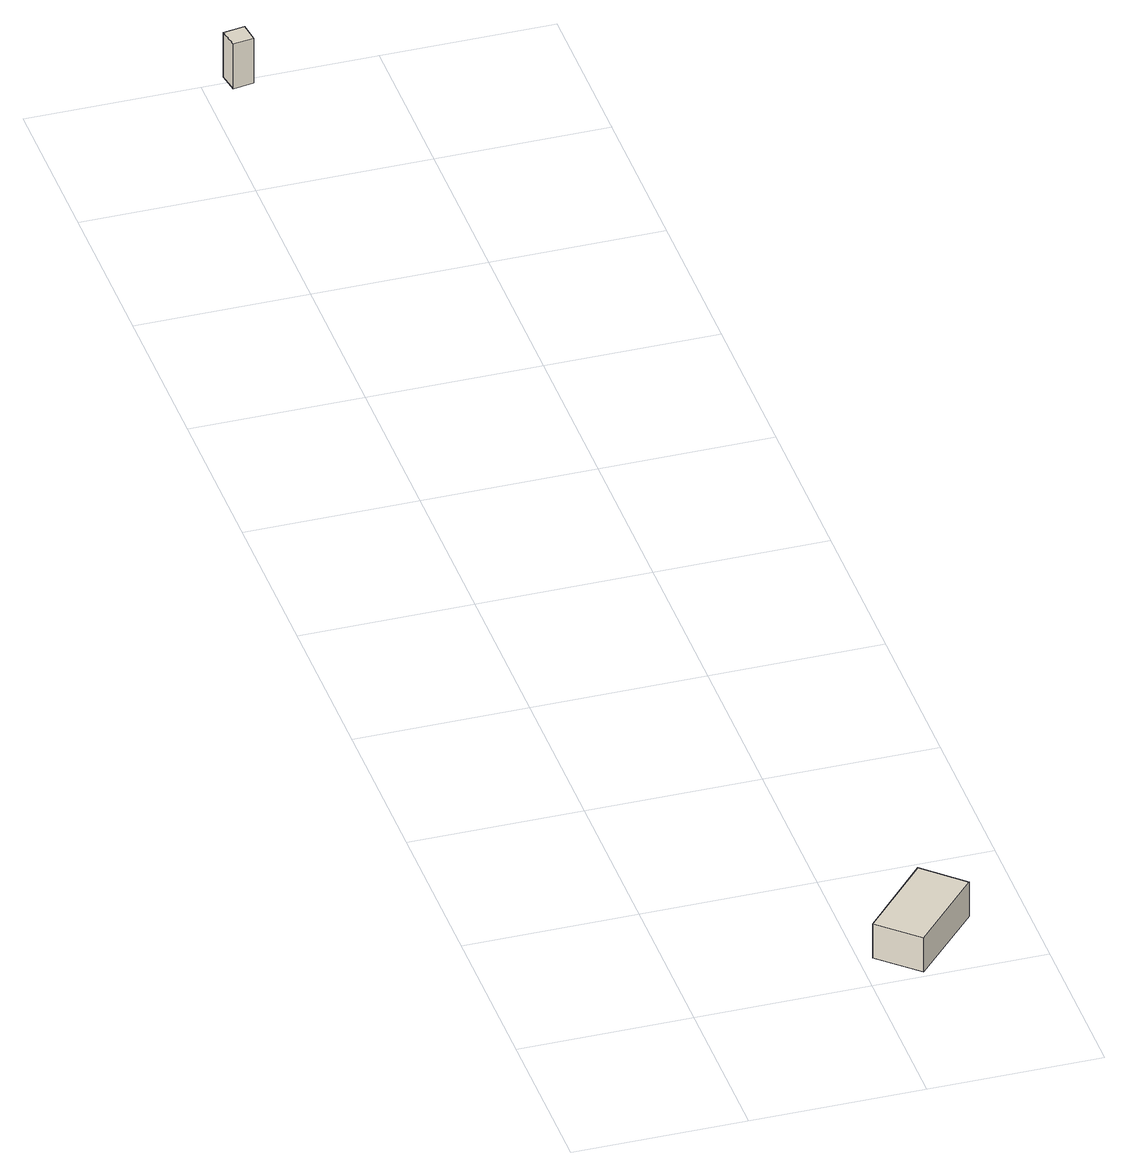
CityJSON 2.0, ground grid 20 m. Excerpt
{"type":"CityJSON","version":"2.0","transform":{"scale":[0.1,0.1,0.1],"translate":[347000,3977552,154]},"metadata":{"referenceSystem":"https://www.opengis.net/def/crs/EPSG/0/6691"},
"CityObjects":{
"building1":{"type":"Building","attributes":{"measuredHeight":5.2},"geometry":[{"type":"Solid","lod":"1","boundaries":[[[[0,1,2,3]],[[2,4,5,3]],[[1,6,4,2]],[[0,7,6,1]],[[3,5,7,0]],[[4,6,7,5]]]]}]},
"building2":{"type":"Building","attributes":{"measuredHeight":5.8},"geometry":[{"type":"Solid","lod":"1","boundaries":[[[[8,9,10,11]],[[10,12,13,11]],[[9,14,12,10]],[[8,15,14,9]],[[11,13,15,8]],[[12,14,15,13]]]]}]}
},
"vertices":[
[338,92,9],[261,8,9],[216,49,9],[293,134,9],[216,49,54],[293,134,54],[261,8,54],[338,92,54],
[30,1740,65],[33,1716,65],[9,1712,65],[5,1736,65],[9,1712,124],[5,1736,124],[33,1716,124],[30,1740,124]
]}
